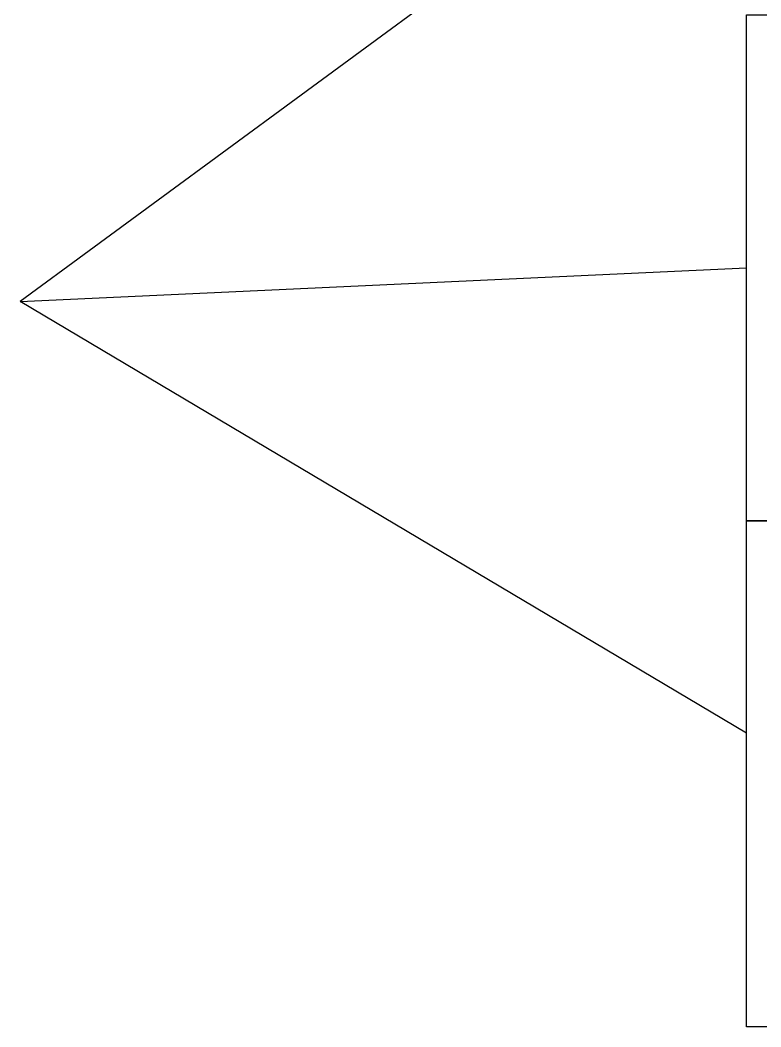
# Model space of a CAD drawing. Extents: x -24105 to 1725648, y 165513 to 982828.
# Drawn here: x -24105 to 37331, y 336650 to 420106 of the extents above; entities that cross this region are included whole.
import ezdxf

# ---------------------------------------------------------------- set-up
doc = ezdxf.new("R2010")
doc.units = 0
doc.header["$LTSCALE"] = 1000
doc.header["$MEASUREMENT"] = 0
doc.layers.add('图框', color=140, linetype='Continuous')
doc.layers.add('电气校对', color=1, linetype='Continuous')

msp = doc.modelspace()

# ---------------------------------------------------------------- linework, layer by layer
at = {"layer": '图框'}
for points in [[(36135, 420558), (95535, 420558), (95535, 378604), (36135, 378604)], [(36135, 378604), (95535, 378604), (95535, 336650), (36135, 336650)]]:
    msp.add_lwpolyline(points, close=True, dxfattribs=at)
at = {"layer": '电气校对'}
for p, q in [((36135, 441029), (-24105, 396774)), ((-24105, 396774), (36135, 399581)), ((36135, 360997), (-24105, 396774))]:
    msp.add_line(p, q, dxfattribs=at)

doc.saveas('drawing.dxf')
